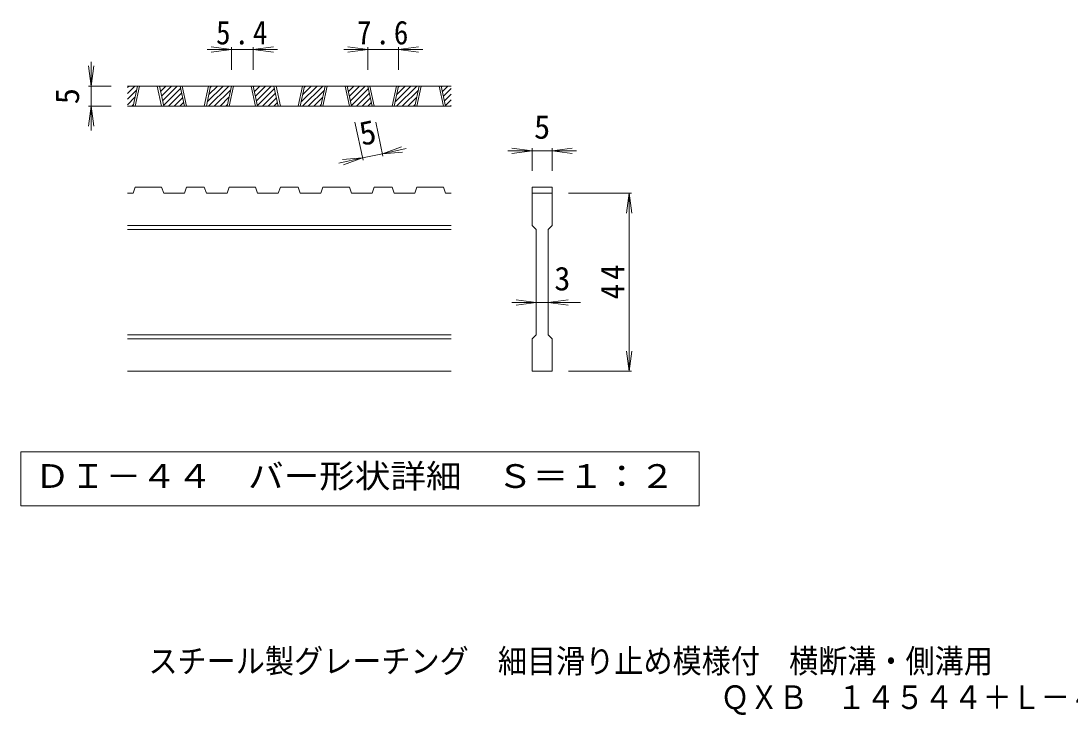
# Model space of a CAD drawing. Units: millimetres on the paper, enlarged 5 times, with parts at other scales. Extents: x -893 to 926, y -688 to 630.
# Drawn here: x -504 to 144, y -688 to -259 of the extents above; entities that cross this region are included whole.
import ezdxf
from ezdxf.enums import TextEntityAlignment as Align

# ---------------------------------------------------------------- set-up
doc = ezdxf.new("R2010")
doc.units = ezdxf.units.MM
doc.header["$LTSCALE"] = 5
doc.layers.add('D-0', color=3, linetype='Continuous', lineweight=9)
doc.layers.add('D-4', color=7, linetype='Continuous', lineweight=9)
doc.layers.add('F-5_F-5ﾚｲﾔ', color=2, linetype='Continuous')
doc.styles.add('ＭＳ ゴシック', font='')
doc.styles.get('ＭＳ ゴシック').set_extended_font_data('MS Gothic')

msp = doc.modelspace()

# ---------------------------------------------------------------- linework, layer by layer
at = {"layer": 'D-0'}
for p, q in [((-438.369, -303.286), (-433.836, -298.753)), ((-438.369, -299.75), (-437.372, -298.753)), ((-238.369, -298.753), (-438.369, -298.753)), ((-438.369, -306.821), (-432.788, -301.24)), ((-434.931, -311.253), (-432.256, -298.753)), ((-433.681, -311.253), (-431.006, -298.753)), ((-419.931, -298.753), (-417.256, -311.253)), ((-418.681, -298.753), (-416.006, -311.253)), ((-418.595, -299.152), (-418.196, -298.753)), ((-417.972, -302.064), (-414.661, -298.753)), ((-417.349, -304.976), (-411.125, -298.753)), ((-416.726, -307.889), (-407.59, -298.753)), ((-416.103, -310.801), (-405.573, -300.271)), ((-413.019, -311.253), (-404.95, -303.183)), ((-403.223, -311.253), (-405.898, -298.753)), ((-401.973, -311.253), (-404.648, -298.753)), ((-388.223, -298.753), (-390.898, -311.253)), ((-386.973, -298.753), (-389.648, -311.253)), ((-389.06, -308.507), (-379.305, -298.753)), ((-388.27, -311.253), (-375.77, -298.753)), ((-388.098, -304.009), (-382.841, -298.753)), ((-387.135, -299.511), (-386.377, -298.753)), ((-384.735, -311.253), (-374.722, -301.24)), ((-376.865, -311.253), (-374.19, -298.753)), ((-375.615, -311.253), (-372.94, -298.753)), ((-361.865, -298.753), (-359.19, -311.253)), ((-360.615, -298.753), (-357.94, -311.253)), ((-360.529, -299.152), (-360.13, -298.753)), ((-359.906, -302.064), (-356.595, -298.753)), ((-359.283, -304.976), (-353.059, -298.753)), ((-358.66, -307.889), (-349.524, -298.753)), ((-358.037, -310.801), (-347.507, -300.271)), ((-354.953, -311.253), (-346.884, -303.183)), ((-345.157, -311.253), (-347.832, -298.753)), ((-343.907, -311.253), (-346.582, -298.753)), ((-330.157, -298.753), (-332.832, -311.253)), ((-328.907, -298.753), (-331.582, -311.253)), ((-330.994, -308.507), (-321.239, -298.753)), ((-330.204, -311.253), (-317.704, -298.753)), ((-330.032, -304.009), (-324.775, -298.753)), ((-329.069, -299.511), (-328.311, -298.753)), ((-326.669, -311.253), (-316.656, -301.24)), ((-318.799, -311.253), (-316.124, -298.753)), ((-317.549, -311.253), (-314.874, -298.753)), ((-303.799, -298.753), (-301.124, -311.253)), ((-302.549, -298.753), (-299.874, -311.253)), ((-302.463, -299.152), (-302.064, -298.753)), ((-301.84, -302.064), (-298.529, -298.753)), ((-301.217, -304.976), (-294.993, -298.753)), ((-300.594, -307.889), (-291.458, -298.753)), ((-299.97, -310.801), (-289.441, -300.271)), ((-296.887, -311.253), (-288.818, -303.183)), ((-287.091, -311.253), (-289.766, -298.753)), ((-285.841, -311.253), (-288.516, -298.753)), ((-272.091, -298.753), (-274.766, -311.253)), ((-270.841, -298.753), (-273.516, -311.253)), ((-272.928, -308.507), (-263.173, -298.753)), ((-272.138, -311.253), (-259.638, -298.753)), ((-271.966, -304.009), (-266.709, -298.753)), ((-271.003, -299.511), (-270.244, -298.753)), ((-268.603, -311.253), (-258.59, -301.24)), ((-260.733, -311.253), (-258.058, -298.753)), ((-259.483, -311.253), (-256.808, -298.753)), ((-245.733, -298.753), (-243.058, -311.253)), ((-244.483, -298.753), (-241.808, -311.253)), ((-244.397, -299.152), (-243.998, -298.753)), ((-243.774, -302.064), (-240.463, -298.753)), ((-243.151, -304.976), (-238.369, -300.195)), ((-242.528, -307.889), (-238.369, -303.73)), ((-438.369, -310.357), (-433.751, -305.738)), ((-435.73, -311.253), (-434.713, -310.237)), ((-409.483, -311.253), (-404.326, -306.096)), ((-405.948, -311.253), (-403.703, -309.008)), ((-381.199, -311.253), (-375.685, -305.738)), ((-377.664, -311.253), (-376.647, -310.237)), ((-351.417, -311.253), (-346.26, -306.096)), ((-347.882, -311.253), (-345.637, -309.008)), ((-323.133, -311.253), (-317.619, -305.738)), ((-319.597, -311.253), (-318.581, -310.237)), ((-293.351, -311.253), (-288.194, -306.096)), ((-289.816, -311.253), (-287.571, -309.008)), ((-265.067, -311.253), (-259.553, -305.738)), ((-261.531, -311.253), (-260.515, -310.237)), ((-241.904, -310.801), (-238.369, -307.266)), ((-238.821, -311.253), (-238.369, -310.801)), ((-238.369, -311.253), (-438.369, -311.253)), ((-434.931, -365.002), (-433.681, -361.253)), ((-417.256, -361.253), (-433.681, -361.253)), ((-417.256, -361.253), (-416.006, -365.002)), ((-403.223, -365.002), (-401.973, -361.253)), ((-390.898, -361.253), (-401.973, -361.253)), ((-390.898, -361.253), (-389.648, -365.002)), ((-376.865, -365.002), (-375.615, -361.253)), ((-359.19, -361.253), (-375.615, -361.253)), ((-357.94, -365.002), (-359.19, -361.253)), ((-345.157, -365.002), (-343.907, -361.253)), ((-332.832, -361.253), (-343.907, -361.253)), ((-332.832, -361.253), (-331.582, -365.002)), ((-318.799, -365.002), (-317.549, -361.253)), ((-317.549, -361.253), (-301.124, -361.253)), ((-299.874, -365.002), (-301.124, -361.253)), ((-287.091, -365.002), (-285.841, -361.253)), ((-274.766, -361.253), (-285.841, -361.253)), ((-274.766, -361.253), (-273.516, -365.002)), ((-260.733, -365.002), (-259.483, -361.253)), ((-259.483, -361.253), (-243.058, -361.253)), ((-241.808, -365.002), (-243.058, -361.253)), ((-188.369, -361.253), (-175.869, -361.253)), ((-188.369, -361.253), (-188.369, -365.002)), ((-175.869, -361.253), (-175.869, -365.002)), ((-434.931, -365.002), (-438.369, -365.002)), ((-403.223, -365.002), (-416.006, -365.002)), ((-376.865, -365.002), (-389.648, -365.002)), ((-345.157, -365.002), (-357.94, -365.002)), ((-318.799, -365.002), (-331.582, -365.002)), ((-287.091, -365.002), (-299.874, -365.002)), ((-260.733, -365.002), (-273.516, -365.002)), ((-238.369, -365.002), (-241.808, -365.002)), ((-188.369, -365.002), (-175.869, -365.002)), ((-188.369, -385.002), (-188.369, -365.002)), ((-175.869, -365.002), (-175.869, -385.002)), ((-238.369, -385.002), (-438.369, -385.002)), ((-238.369, -387.502), (-438.369, -387.502)), ((-188.369, -385.002), (-185.869, -387.502)), ((-185.869, -452.502), (-185.869, -387.502)), ((-178.369, -387.502), (-175.869, -385.002)), ((-178.369, -387.502), (-178.369, -452.502)), ((-238.369, -452.503), (-438.369, -452.503)), ((-178.369, -452.502), (-175.869, -455.003)), ((-238.369, -455.003), (-438.369, -455.003)), ((-175.869, -455.003), (-175.869, -475.003)), ((-238.369, -475.003), (-438.369, -475.003)), ((-175.869, -475.003), (-188.369, -475.003))]:
    msp.add_line(p, q, dxfattribs=at)
msp.add_lwpolyline([(-188.369, -475.003), (-188.369, -455.003), (-185.869, -452.502)], dxfattribs=at)
at = {"layer": 'D-0', "color": 7}
msp.add_lwpolyline([(-504.196, -525.003), (-504.196, -558.228), (-85.042, -558.228), (-85.042, -525.003)], close=True, dxfattribs=at)
at = {"layer": 'D-4'}
for p, q in [((-374.19, -276.253), (-389.19, -276.253)), ((-374.19, -276.253), (-386.583, -274.621)), ((-374.19, -276.253), (-386.583, -277.884)), ((-374.19, -274.753), (-374.19, -288.753)), ((-360.615, -276.253), (-374.19, -276.253)), ((-360.615, -276.253), (-348.222, -274.621)), ((-360.615, -274.753), (-360.615, -288.753)), ((-360.615, -276.253), (-348.222, -277.884)), ((-360.615, -276.253), (-345.615, -276.253)), ((-289.766, -276.253), (-304.766, -276.253)), ((-289.766, -276.253), (-302.159, -274.621)), ((-289.766, -276.253), (-302.159, -277.884)), ((-289.766, -274.753), (-289.766, -288.753)), ((-270.841, -276.253), (-289.766, -276.253)), ((-270.841, -276.253), (-258.448, -274.621)), ((-270.841, -274.753), (-270.841, -288.753)), ((-270.841, -276.253), (-258.448, -277.884)), ((-270.841, -276.253), (-255.841, -276.253)), ((-460.869, -298.753), (-460.869, -283.753)), ((-460.869, -298.753), (-462.501, -286.359)), ((-460.869, -298.753), (-459.238, -286.359)), ((-462.369, -298.753), (-448.369, -298.753)), ((-460.869, -298.753), (-460.869, -311.253)), ((-460.869, -311.253), (-462.501, -323.646)), ((-462.369, -311.253), (-448.369, -311.253)), ((-460.869, -311.253), (-459.238, -323.646)), ((-460.869, -311.253), (-460.869, -326.253)), ((-292.722, -344.671), (-297.781, -321.031)), ((-280.499, -342.055), (-284.998, -321.031)), ((-280.813, -340.588), (-269.036, -336.4)), ((-293.036, -343.204), (-307.704, -346.343)), ((-293.036, -343.204), (-305.496, -344.202)), ((-293.036, -343.204), (-304.814, -347.393)), ((-280.813, -340.588), (-293.036, -343.204)), ((-280.813, -340.588), (-266.145, -337.45)), ((-280.813, -340.588), (-268.353, -339.591)), ((-188.369, -338.753), (-203.369, -338.753)), ((-188.369, -338.753), (-200.762, -337.121)), ((-188.369, -338.753), (-200.762, -340.384)), ((-188.369, -337.253), (-188.369, -351.253)), ((-175.869, -338.753), (-188.369, -338.753)), ((-175.869, -338.753), (-163.476, -337.121)), ((-175.869, -337.253), (-175.869, -351.253)), ((-175.869, -338.753), (-163.476, -340.384)), ((-175.869, -338.753), (-160.869, -338.753)), ((-126.869, -365.002), (-165.869, -365.002)), ((-128.369, -365.002), (-130.001, -377.395)), ((-128.369, -365.002), (-126.738, -377.395)), ((-128.369, -475.003), (-128.369, -365.002)), ((-185.869, -432.502), (-200.869, -432.502)), ((-185.869, -432.502), (-198.262, -430.871)), ((-185.869, -432.502), (-198.262, -434.134)), ((-178.369, -432.502), (-185.869, -432.502)), ((-178.369, -432.502), (-165.976, -430.871)), ((-178.369, -432.502), (-165.976, -434.134)), ((-178.369, -432.502), (-158.369, -432.502)), ((-128.369, -475.003), (-130.001, -462.61)), ((-128.369, -475.003), (-126.738, -462.61)), ((-126.869, -475.003), (-165.869, -475.003))]:
    msp.add_line(p, q, dxfattribs=at)

# ---------------------------------------------------------------- texts
at = {"layer": 'D-0', "color": 2, "style": 'ＭＳ ゴシック', "width": 1.1}
msp.add_text('ＤＩ－４４\u3000バー形状詳細\u3000Ｓ＝１：２', height=14.66, dxfattribs=at).set_placement((-495.869, -551.615), align=Align.BOTTOM_LEFT)
at = {"layer": 'D-4', "color": 2, "style": 'ＭＳ ゴシック'}
for rotation, p in [(90, (-463.869, -310.003)), (12.079, (-292.442, -340.009))]:
    msp.add_text('5', height=14.66, rotation=rotation, dxfattribs=at).set_placement(p, align=Align.BOTTOM_LEFT)
for s, p in [('5', (-187.119, -335.753)), ('3', (-174.619, -429.502))]:
    msp.add_text(s, height=14.66, dxfattribs=at).set_placement(p, align=Align.BOTTOM_LEFT)
at = {"layer": 'D-4', "color": 2, "char_height": 14.66, "attachment_point": 7, "style": 'ＭＳ ゴシック'}
for s, insert in [('\\T1.27;\\W0.9;5.4', (-383.652, -273.253)), ('\\T1.27;\\W0.9;7.6', (-296.553, -273.253))]:
    msp.add_mtext(s, dxfattribs=dict(at, insert=insert))
at = {"layer": 'D-4', "color": 2, "insert": (-131.369, -430.627), "char_height": 14.66, "attachment_point": 7, "rotation": 90, "style": 'ＭＳ ゴシック'}
msp.add_mtext('\\T1.27;\\W0.95;44', dxfattribs=at)
at = {"layer": 'F-5_F-5ﾚｲﾔ', "style": 'ＭＳ ゴシック', "width": 0.9}
for s, p in [('スチール製グレーチング\u3000細目滑り止め模様付\u3000横断溝・側溝用', (-425.437, -665.979)), ('ＱＸＢ\u3000１４５４４＋Ｌ－４４', (-71.902, -688.34))]:
    msp.add_text(s, height=14.66, dxfattribs=at).set_placement(p, align=Align.BOTTOM_LEFT)

doc.saveas('drawing.dxf')
